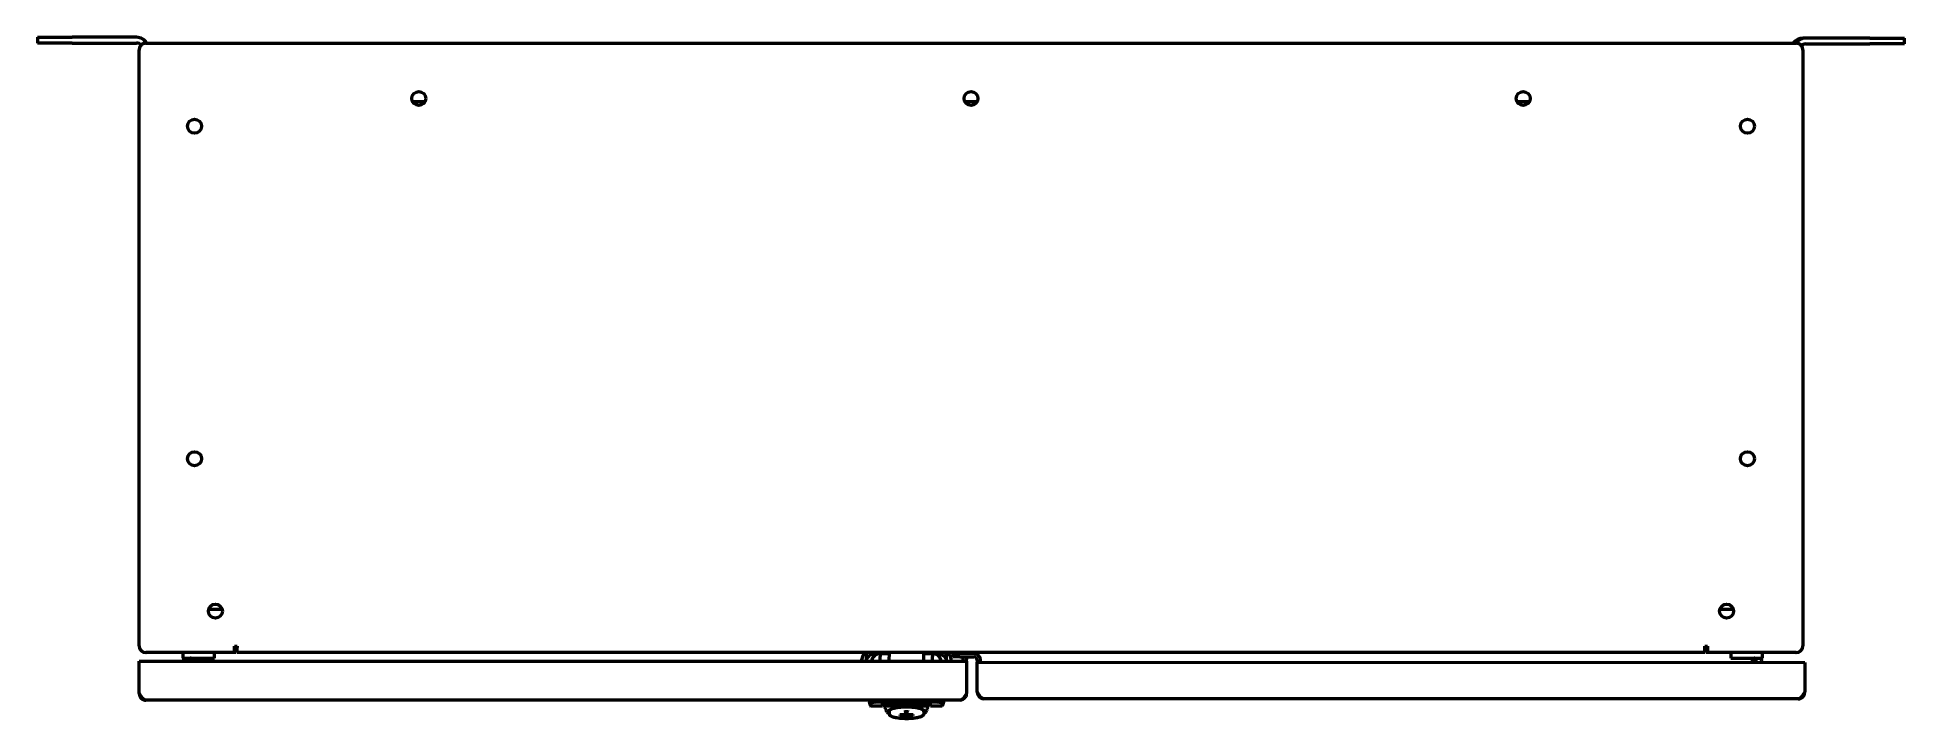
# Model space of a CAD drawing. Header units: millimetres. Extents: x 0 to 85.5, y -0.9 to 30.4.
import ezdxf

# ---------------------------------------------------------------- set-up
doc = ezdxf.new("R2010")
doc.units = ezdxf.units.MM
doc.layers.add('Visible (ANSI)', color=7, linetype='Continuous', lineweight=50)

msp = doc.modelspace()

# ---------------------------------------------------------------- linework, layer by layer
at = {"layer": 'Visible (ANSI)'}
for p, q in [((0, 30.374), (1.587, 30.374)), ((0, 30.374), (0, 30.107)), ((1.587, 30.107), (0, 30.107)), ((4.545, 30.374), (1.587, 30.374)), ((1.587, 30.107), (4.545, 30.107)), ((4.964, 30.107), (4.977, 30.107)), ((4.964, 30.107), (4.964, 30.107)), ((4.977, 30.107), (80.523, 30.107)), ((80.523, 30.107), (80.536, 30.107)), ((80.536, 30.107), (80.536, 30.107)), ((80.955, 30.336), (80.84, 30.336)), ((83.913, 30.336), (80.955, 30.336)), ((80.955, 30.069), (83.913, 30.069)), ((83.913, 30.336), (85.5, 30.336)), ((85.5, 30.069), (83.913, 30.069)), ((85.5, 30.069), (85.5, 30.336)), ((4.66, 29.79), (4.66, 29.802)), ((4.66, 29.802), (4.66, 29.802)), ((4.66, 2.492), (4.66, 29.79)), ((80.84, 29.802), (80.84, 29.79)), ((80.84, 29.802), (80.84, 29.802)), ((80.84, 29.79), (80.84, 2.492)), ((17.744, 27.415), (17.181, 27.415)), ((43.031, 27.415), (42.469, 27.415)), ((68.319, 27.415), (67.756, 27.415)), ((7.842, 4.161), (8.46, 4.161)), ((77.04, 4.161), (77.658, 4.161)), ((4.66, 2.479), (4.66, 2.492)), ((4.66, 2.479), (4.66, 2.479)), ((4.66, 0.305), (4.66, 1.778)), ((4.66, 1.778), (42.55, 1.778)), ((4.964, 2.174), (4.964, 2.175)), ((4.977, 2.174), (4.964, 2.174)), ((9.021, 2.174), (4.977, 2.174)), ((6.657, 2.174), (6.657, 1.924)), ((6.657, 1.924), (6.907, 1.924)), ((6.907, 1.924), (7.856, 1.924)), ((6.947, 1.799), (6.952, 1.778)), ((7.042, 1.778), (7.189, 1.924)), ((7.856, 1.924), (8.106, 1.924)), ((8.106, 1.924), (8.106, 2.174)), ((9.021, 2.174), (9.021, 2.478)), ((9.021, 2.478), (9.143, 2.478)), ((9.104, 2.174), (9.021, 2.174)), ((9.104, 2.174), (9.104, 2.478)), ((9.143, 2.478), (9.143, 2.417)), ((9.143, 2.174), (9.143, 2.417)), ((76.357, 2.174), (9.143, 2.174)), ((37.955, 2.174), (37.955, 1.778)), ((38.377, 2.137), (39.02, 2.137)), ((38.595, 2.137), (38.595, 1.999)), ((38.595, 1.8), (38.595, 1.999)), ((38.595, 1.778), (38.595, 1.8)), ((39.01, 1.778), (39.021, 2.174)), ((40.569, 2.174), (40.579, 1.778)), ((40.57, 2.137), (41.21, 2.137)), ((40.994, 2.137), (40.994, 1.999)), ((40.994, 1.8), (40.994, 1.999)), ((40.994, 1.8), (40.994, 1.778)), ((41.631, 1.778), (41.631, 2.174)), ((41.917, 2.135), (41.917, 1.982)), ((41.917, 2.135), (42.235, 2.135)), ((42.235, 1.982), (41.917, 1.982)), ((42.882, 2.134), (42.235, 2.135)), ((42.235, 1.982), (42.882, 1.982)), ((42.398, 1.857), (42.398, 1.982)), ((42.398, 1.778), (42.398, 1.857)), ((42.55, 1.982), (42.55, 1.857)), ((42.55, 1.778), (42.55, 1.857)), ((42.55, 1.778), (42.55, 0.305)), ((43.034, 1.83), (43.034, 1.738)), ((43.034, 0.366), (43.034, 1.738)), ((43.034, 1.738), (80.925, 1.728)), ((43.187, 1.738), (43.187, 1.83)), ((76.357, 2.417), (76.357, 2.478)), ((76.357, 2.478), (76.479, 2.478)), ((76.357, 2.174), (76.357, 2.417)), ((76.396, 2.478), (76.396, 2.174)), ((76.479, 2.174), (76.396, 2.174)), ((76.479, 2.478), (76.479, 2.174)), ((80.523, 2.174), (76.479, 2.174)), ((77.54, 2.174), (77.54, 1.924)), ((77.54, 1.924), (77.79, 1.924)), ((77.79, 1.924), (78.739, 1.924)), ((78.652, 1.729), (78.457, 1.924)), ((78.699, 1.799), (78.681, 1.729)), ((78.739, 1.924), (78.989, 1.924)), ((78.939, 1.729), (78.941, 1.734)), ((78.989, 1.924), (78.989, 2.174)), ((80.536, 2.174), (80.523, 2.174)), ((80.536, 2.175), (80.536, 2.174)), ((80.84, 2.492), (80.84, 2.479)), ((80.84, 2.479), (80.84, 2.479)), ((80.925, 1.728), (80.924, 0.357)), ((42.245, 0), (4.964, 0)), ((80.62, 0.052), (43.339, 0.062)), ((38.095, 0), (38.095, -0.1)), ((38.158, -0.28), (38.095, -0.1)), ((38.695, -0.28), (38.158, -0.28)), ((38.222, -0.1), (38.166, -0.1)), ((41.073, -0.1), (38.516, -0.1)), ((38.695, -0.28), (38.695, -0.14)), ((38.695, -0.14), (40.894, -0.14)), ((38.795, -0.23), (38.795, -0.14)), ((38.795, -0.285), (38.795, -0.23)), ((40.794, -0.285), (38.795, -0.285)), ((38.801, -0.299), (38.795, -0.285)), ((38.806, -0.313), (38.801, -0.299)), ((38.812, -0.327), (38.806, -0.313)), ((38.817, -0.341), (38.812, -0.327)), ((38.829, -0.37), (38.817, -0.341)), ((38.84, -0.398), (38.829, -0.37)), ((38.851, -0.426), (38.84, -0.398)), ((40.744, -0.28), (38.845, -0.28)), ((38.862, -0.455), (38.851, -0.426)), ((38.874, -0.483), (38.862, -0.455)), ((38.885, -0.511), (38.874, -0.483)), ((38.997, -0.511), (38.997, -0.609)), ((39.16, -0.401), (39.16, -0.394)), ((39.495, -0.672), (39.495, -0.701)), ((39.605, -0.672), (39.495, -0.672)), ((39.497, -0.672), (39.495, -0.701)), ((39.495, -0.701), (39.605, -0.701)), ((39.712, -0.657), (39.605, -0.672)), ((39.606, -0.672), (39.605, -0.701)), ((39.605, -0.701), (39.712, -0.716)), ((39.734, -0.629), (39.712, -0.657)), ((39.716, -0.652), (39.712, -0.716)), ((39.712, -0.716), (39.734, -0.744)), ((39.738, -0.604), (39.734, -0.629)), ((39.744, -0.604), (39.734, -0.744)), ((39.734, -0.744), (39.738, -0.769)), ((39.851, -0.604), (39.738, -0.604)), ((39.75, -0.604), (39.738, -0.769)), ((39.738, -0.769), (39.851, -0.769)), ((39.84, -0.604), (39.851, -0.769)), ((39.845, -0.604), (39.855, -0.744)), ((39.855, -0.629), (39.851, -0.604)), ((39.851, -0.769), (39.855, -0.744)), ((39.877, -0.657), (39.855, -0.629)), ((39.855, -0.744), (39.877, -0.716)), ((39.873, -0.652), (39.877, -0.716)), ((39.984, -0.672), (39.877, -0.657)), ((39.877, -0.716), (39.984, -0.701)), ((40.095, -0.672), (39.984, -0.672)), ((39.984, -0.672), (39.984, -0.701)), ((39.984, -0.701), (40.095, -0.701)), ((40.093, -0.672), (40.095, -0.701)), ((40.095, -0.701), (40.095, -0.672)), ((40.43, -0.401), (40.43, -0.394)), ((40.592, -0.511), (40.592, -0.609)), ((40.704, -0.511), (40.716, -0.483)), ((40.716, -0.483), (40.727, -0.455)), ((40.727, -0.455), (40.738, -0.426)), ((40.738, -0.426), (40.749, -0.398)), ((40.749, -0.398), (40.761, -0.37)), ((40.761, -0.37), (40.772, -0.341)), ((40.772, -0.341), (40.778, -0.327)), ((40.778, -0.327), (40.783, -0.313)), ((40.783, -0.313), (40.789, -0.299)), ((40.789, -0.299), (40.794, -0.285)), ((40.794, -0.14), (40.794, -0.23)), ((40.794, -0.23), (40.794, -0.285)), ((40.894, -0.28), (40.894, -0.14)), ((41.431, -0.28), (40.894, -0.28)), ((41.367, -0.1), (41.423, -0.1)), ((41.494, -0.1), (41.431, -0.28)), ((41.494, 0), (41.494, -0.1))]:
    msp.add_line(p, q, dxfattribs=at)
for centre in [(17.463, 27.568), (42.75, 27.568), (68.037, 27.568), (7.199, 26.298), (78.301, 26.298), (7.199, 11.062), (78.301, 11.062), (8.151, 4.079), (77.349, 4.079)]:
    msp.add_circle(centre, 0.32, dxfattribs=at)
for centre, radius, start, end in [((4.545, 29.841), 0.533, 30, 90), ((4.545, 29.841), 0.267, 41.02076, 90), ((4.964, 29.802), 0.305, 90, 180), ((4.977, 29.79), 0.317, 90, 180), ((80.84, 29.802), 0.533, 90, 145.1501), ((80.955, 29.802), 0.533, 90, 145.1501), ((80.523, 29.79), 0.317, 0, 90), ((80.536, 29.802), 0.305, 0, 90), ((80.955, 29.802), 0.267, 90, 133.49661), ((4.977, 2.492), 0.317, 180, 270), ((4.964, 2.479), 0.305, 180, 270), ((7.043, 1.824), 0.35, 163.39845, 187.69667), ((7.043, 1.824), 0.1, 90, 195), ((38.602, 1.73), 0.406, 90, 173.33295), ((40.985, 1.73), 0.406, 6.66705, 90), ((42.882, 1.83), 0.305, 359.98583, 89.98583), ((42.882, 1.83), 0.152, 359.98583, 89.98583), ((78.603, 1.824), 0.1, 345, 90), ((78.603, 1.824), 0.35, 345, 16.60155), ((80.523, 2.492), 0.317, 270, 0), ((80.536, 2.479), 0.305, 270, 0), ((38.845, -0.23), 0.05, 180.01468, 270), ((40.744, -0.23), 0.05, 270, 359.97881)]:
    msp.add_arc(centre, radius, start, end, dxfattribs=at)
for centre, major_axis, ratio, start_param, end_param in [((38.346, 1.73), (0, -0.645), 0.962041, 3.953258, 4.63919), ((41.241, 1.73), (0, -0.645), 0.962041, 1.643995, 2.329927), ((39.795, -0.511), (-0.815, 0), 0.229229, 4.712389, 6.490789), ((39.795, -0.511), (-0.797, 0), 0.229229, 4.712389, 6.283185), ((39.795, -0.558), (-0.1, 0), 0.229229, 3.141593, 6.283185), ((39.795, -0.558), (0.1, 0), 0.229229, 3.141593, 6.283185), ((39.795, -0.511), (0.815, 0), 0.229229, 6.075581, 7.853982), ((39.795, -0.511), (0.797, 0), 0.229229, 0, 1.570796)]:
    msp.add_ellipse(centre, major_axis=major_axis, ratio=ratio, start_param=start_param, end_param=end_param, dxfattribs=at)
for points in [[(4.964, 30.107), (4.964, 30.107), (4.964, 30.107), (4.964, 30.107)], [(80.536, 30.107), (80.536, 30.107), (80.536, 30.107), (80.536, 30.107)], [(4.66, 29.802), (4.66, 29.802), (4.66, 29.802), (4.66, 29.802)], [(80.84, 29.802), (80.84, 29.802), (80.84, 29.802), (80.84, 29.802)], [(4.66, 2.481), (4.66, 2.481), (4.66, 2.48), (4.66, 2.479)], [(4.964, 2.174), (4.965, 2.174), (4.966, 2.174), (4.967, 2.174)], [(80.533, 2.174), (80.534, 2.174), (80.535, 2.174), (80.536, 2.174)], [(80.84, 2.479), (80.84, 2.48), (80.84, 2.481), (80.84, 2.481)], [(38.166, -0.1), (38.119, -0.1), (38.095, -0.1), (38.095, -0.1)], [(38.222, -0.118), (38.194, -0.129), (38.177, -0.139), (38.171, -0.148)], [(38.795, -0.178), (38.76, -0.18), (38.726, -0.182), (38.695, -0.185)], [(38.885, -0.518), (38.885, -0.515), (38.885, -0.512), (38.884, -0.509)], [(38.9, -0.549), (38.89, -0.537), (38.885, -0.524), (38.885, -0.511)], [(38.9, -0.549), (38.911, -0.563), (38.927, -0.576), (38.949, -0.588)], [(38.949, -0.588), (38.963, -0.596), (38.979, -0.604), (38.997, -0.612)], [(40.592, -0.612), (40.61, -0.604), (40.627, -0.596), (40.641, -0.588)], [(40.641, -0.588), (40.662, -0.576), (40.679, -0.563), (40.689, -0.549)], [(40.689, -0.549), (40.699, -0.537), (40.704, -0.524), (40.704, -0.511)], [(40.705, -0.509), (40.705, -0.512), (40.704, -0.515), (40.704, -0.518)], [(40.894, -0.185), (40.863, -0.182), (40.83, -0.18), (40.794, -0.178)], [(41.418, -0.148), (41.412, -0.139), (41.395, -0.129), (41.367, -0.118)], [(41.423, -0.1), (41.47, -0.1), (41.494, -0.1), (41.494, -0.1)]]:
    msp.add_open_spline(points, degree=3, dxfattribs=at)
for points, weights in [([(37.957, 1.778), (37.984, 1.994), (38.153, 2.137), (38.377, 2.137)], [0.979747631916, 0.81953191211, 0.826282701471, 1]), ([(41.21, 2.137), (41.434, 2.137), (41.603, 1.994), (41.629, 1.778)], [1, 0.826282662113, 0.819531820602, 0.979747475467])]:
    msp.add_rational_spline(points, weights, degree=3, dxfattribs=at)
for points, knots in [([(4.66, 0.305), (4.66, 0.201), (4.717, 0.099), (4.806, 0.045), (4.853, 0.016), (4.909, 0), (4.964, 0)], [0, 0, 0, 0, 1.022257, 1.022257, 1.022257, 1.570796, 1.570796, 1.570796, 1.570796]), ([(4.964, 0), (4.898, 0), (4.832, 0.057), (4.766, 0.146), (4.731, 0.193), (4.695, 0.249), (4.66, 0.305)], [0, 0, 0, 0, 1.022257, 1.022257, 1.022257, 1.570796, 1.570796, 1.570796, 1.570796]), ([(42.55, 0.305), (42.484, 0.201), (42.418, 0.099), (42.352, 0.045), (42.316, 0.016), (42.281, 0), (42.245, 0)], [0, 0, 0, 0, 1.022257, 1.022257, 1.022257, 1.570796, 1.570796, 1.570796, 1.570796]), ([(42.245, 0), (42.349, 0), (42.451, 0.057), (42.505, 0.146), (42.534, 0.193), (42.55, 0.249), (42.55, 0.305)], [0, 0, 0, 0, 1.022257, 1.022257, 1.022257, 1.570796, 1.570796, 1.570796, 1.570796]), ([(43.034, 0.366), (43.034, 0.263), (43.091, 0.16), (43.18, 0.106), (43.227, 0.077), (43.283, 0.062), (43.339, 0.062)], [0, 0, 0, 0, 1.022257, 1.022257, 1.022257, 1.570796, 1.570796, 1.570796, 1.570796]), ([(43.339, 0.062), (43.273, 0.062), (43.206, 0.119), (43.14, 0.207), (43.105, 0.255), (43.069, 0.311), (43.034, 0.366)], [0, 0, 0, 0, 1.022257, 1.022257, 1.022257, 1.570796, 1.570796, 1.570796, 1.570796]), ([(80.924, 0.357), (80.858, 0.253), (80.792, 0.151), (80.726, 0.097), (80.69, 0.068), (80.655, 0.052), (80.62, 0.052)], [0, 0, 0, 0, 1.022257, 1.022257, 1.022257, 1.570796, 1.570796, 1.570796, 1.570796]), ([(80.62, 0.052), (80.723, 0.052), (80.825, 0.11), (80.88, 0.198), (80.909, 0.246), (80.924, 0.301), (80.924, 0.357)], [0, 0, 0, 0, 1.022257, 1.022257, 1.022257, 1.570796, 1.570796, 1.570796, 1.570796]), ([(38.171, -0.148), (38.163, -0.17), (38.159, -0.189), (38.155, -0.222), (38.155, -0.236), (38.155, -0.258), (38.156, -0.267), (38.158, -0.278), (38.158, -0.28), (38.158, -0.28)], [0, 0, 0, 0, 0.00996848, 0.00996848, 0.01993695, 0.01993695, 0.02990543, 0.02990543, 0.03987245, 0.03987245, 0.03987245, 0.03987245]), ([(38.516, -0.1), (38.482, -0.1), (38.448, -0.1), (38.382, -0.102), (38.352, -0.104), (38.312, -0.106), (38.3, -0.107), (38.278, -0.109), (38.268, -0.11), (38.241, -0.113), (38.229, -0.116), (38.222, -0.118)], [0, 0, 0, 0, 0.00102865, 0.00102865, 0.0020573, 0.0020573, 0.002571625, 0.002571625, 0.00308595, 0.00308595, 0.004114599, 0.004114599, 0.004114599, 0.004114599]), ([(39.795, -0.853), (39.718, -0.853), (39.641, -0.85), (39.494, -0.839), (39.423, -0.831), (39.296, -0.81), (39.239, -0.797), (39.141, -0.766), (39.101, -0.749), (39.049, -0.713), (39.033, -0.699), (39.007, -0.661), (38.997, -0.636), (38.997, -0.609)], [4.712389, 4.712389, 4.712389, 4.712389, 5.026548, 5.026548, 5.340708, 5.340708, 5.654867, 5.654867, 5.969026, 5.969026, 6.126106, 6.126106, 6.283185, 6.283185, 6.283185, 6.283185]), ([(40.592, -0.609), (40.592, -0.63), (40.586, -0.651), (40.565, -0.689), (40.549, -0.705), (40.499, -0.744), (40.46, -0.761), (40.365, -0.793), (40.309, -0.807), (40.184, -0.829), (40.115, -0.837), (39.969, -0.849), (39.892, -0.853), (39.809, -0.853), (39.802, -0.853), (39.795, -0.853)], [3.141593, 3.141593, 3.141593, 3.141593, 3.265428, 3.265428, 3.427475, 3.427475, 3.741634, 3.741634, 4.055794, 4.055794, 4.369953, 4.369953, 4.684112, 4.684112, 4.712389, 4.712389, 4.712389, 4.712389]), ([(41.367, -0.118), (41.361, -0.116), (41.348, -0.113), (41.313, -0.109), (41.29, -0.107), (41.237, -0.104), (41.207, -0.102), (41.141, -0.1), (41.108, -0.1), (41.073, -0.1)], [0, 0, 0, 0, 0.001028544, 0.001028544, 0.002057087, 0.002057087, 0.003085631, 0.003085631, 0.004114174, 0.004114174, 0.004114174, 0.004114174]), ([(41.431, -0.28), (41.431, -0.28), (41.431, -0.28), (41.431, -0.278), (41.433, -0.267), (41.434, -0.258), (41.435, -0.236), (41.435, -0.222), (41.431, -0.189), (41.426, -0.17), (41.418, -0.148)], [0.03987245, 0.03987245, 0.03987245, 0.03987245, 0.03987391, 0.04984238, 0.04984238, 0.05981086, 0.05981086, 0.06977934, 0.06977934, 0.07974781, 0.07974781, 0.07974781, 0.07974781])]:
    msp.add_open_spline(points, degree=3, knots=knots, dxfattribs=at)

doc.saveas('drawing.dxf')
